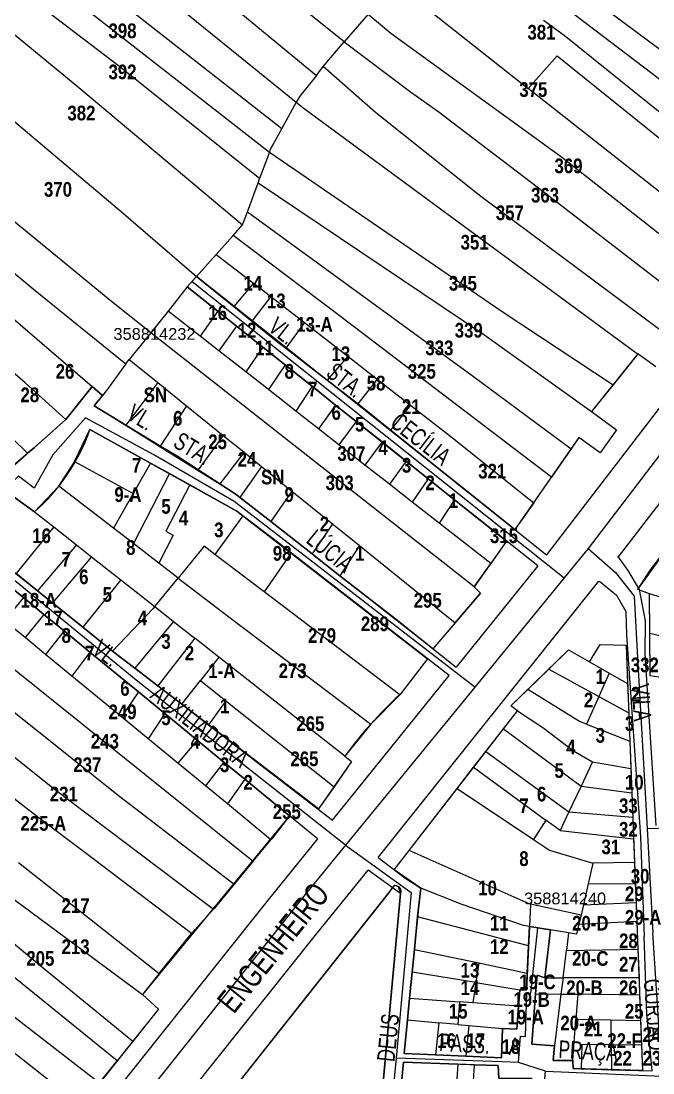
# Model space of a CAD drawing. Extents: x 199665 to 201826, y 4836581 to 4838476.
# Drawn here: x 200786.5 to 200894.2, y 4837026.7 to 4837205.9 of the extents above; entities that cross this region are included whole.
import ezdxf
from ezdxf.enums import TextEntityAlignment as Align

# ---------------------------------------------------------------- set-up
doc = ezdxf.new("R2010")
doc.units = 0
doc.header["$LTSCALE"] = 1.5
doc.header["$MEASUREMENT"] = 0
for name, color, linetype in [('CD-MALHA-LOTES', 40, 'CONTINUOUS'), ('CD_TXT_QUADRA', 7, 'CONTINUOUS'), ('RU-QUADRAS', 6, 'CONTINUOUS'), ('SV-EIXO-RUA-N-PAV', 6, 'CONTINUOUS'), ('SV-EIXO-RUA-PAV', 20, 'CONTINUOUS'), ('SV-RUA-NAO-PAV-S-GUIA-C-GUIA', 7, 'CONTINUOUS'), ('SV-RUA-PAVIM-S-GUIA-C-GUIA', 7, 'CONTINUOUS'), ('SV-TXT-RUA-N-PAV-S-GUIA-C-GUIA', 7, 'CONTINUOUS'), ('SV-TXT-RUA-PAV-S-GUIA-C-GUIA', 7, 'CONTINUOUS'), ('Th_NmrPort', 1, 'CONTINUOUS')]:
    doc.layers.add(name, color=color, linetype=linetype)
doc.styles.add('3588-14-2D_TXT$0$ARIAL', font='ARIAL.TTF')
doc.styles.add('ARIAL', font='ARIAL.TTF')
doc.styles.add('MONOTXT', font='ARIAL.TTF', dxfattribs={"height": 0.2})
doc.styles.get("Standard").update_dxf_attribs({"font": 'swisscbo.ttf'})

msp = doc.modelspace()

# ---------------------------------------------------------------- linework, layer by layer
at = {"layer": 'CD-MALHA-LOTES', "linetype": 'Continuous'}
for p, q in [((200841.56, 4837202.35), (200791.68, 4837242.31)), ((200783.6, 4837240.53), (200836.86, 4837196.61)), ((200770.88, 4837228.75), (200828.83, 4837183.54)), ((200803.1, 4837198.26), (200769.57, 4837223.82)), ((200766.04, 4837219.44), (200796.36, 4837194.53)), ((200798.36, 4837213.13), (200830.96, 4837187.56)), ((200810.05, 4837210.99), (200833.42, 4837192.03)), ((200878.4, 4837208.86), (200900.41, 4837192.11)), ((200845.65, 4837207.04), (200841.56, 4837202.35)), ((200845.65, 4837207.04), (200849.54, 4837203.78)), ((200856.66, 4837207.19), (200872.95, 4837194.39)), ((200886.38, 4837207.72), (200898.61, 4837198.66)), ((200879.06, 4837203.39), (200875.54, 4837205.94)), ((200849.54, 4837203.78), (200878.61, 4837182.73)), ((200914.53, 4837174.81), (200879.06, 4837203.39)), ((200837.98, 4837198.11), (200841.56, 4837202.35)), ((200841.56, 4837202.35), (200852.89, 4837193.83)), ((200872.95, 4837194.39), (200877.89, 4837199.92)), ((200877.89, 4837199.92), (200912.43, 4837172.15)), ((200827.18, 4837179.05), (200803.1, 4837198.26)), ((200836.86, 4837196.61), (200837.98, 4837198.11)), ((200846.91, 4837190.31), (200837.98, 4837198.11)), ((200836.86, 4837196.61), (200834.01, 4837193.1)), ((200796.36, 4837194.53), (200824.28, 4837171.14)), ((200905.81, 4837168.48), (200872.95, 4837194.39)), ((200834.01, 4837193.1), (200833.42, 4837192.03)), ((200852.89, 4837193.83), (200857.52, 4837190.5)), ((200781.55, 4837191.96), (200803.95, 4837173.11)), ((200833.42, 4837192.03), (200830.96, 4837187.56)), ((200833.42, 4837192.03), (200834.76, 4837190.95)), ((200834.76, 4837190.95), (200891.1, 4837149.52)), ((200864.87, 4837175.99), (200846.91, 4837190.31)), ((200857.52, 4837190.5), (200874.67, 4837177.48)), ((200830.96, 4837187.56), (200828.99, 4837183.98)), ((200828.99, 4837183.98), (200828.83, 4837183.54)), ((200828.83, 4837183.54), (200827.18, 4837179.05)), ((200828.83, 4837183.54), (200868.51, 4837156.37)), ((200878.61, 4837182.73), (200902.39, 4837164.05)), ((200801.64, 4837158.33), (200773.45, 4837181.48)), ((200825.1, 4837173.39), (200826.92, 4837178.33)), ((200826.92, 4837178.33), (200827.18, 4837179.05)), ((200826.92, 4837178.33), (200865.57, 4837152.37)), ((200874.67, 4837177.48), (200901.91, 4837156.45)), ((200897.82, 4837151.47), (200864.87, 4837175.99)), ((200771.82, 4837174.09), (200788.93, 4837159.97)), ((200803.95, 4837173.11), (200816.43, 4837162.34)), ((200824.28, 4837171.14), (200825.1, 4837173.39)), ((200825.1, 4837173.39), (200863.4, 4837145.47)), ((200822.65, 4837169.32), (200824.28, 4837171.14)), ((200819.76, 4837166.08), (200822.65, 4837169.32)), ((200840.7, 4837155.73), (200822.65, 4837169.32)), ((200816.43, 4837162.34), (200819.76, 4837166.08)), ((200819.76, 4837166.08), (200826.15, 4837161.22)), ((200816.43, 4837162.34), (200814.85, 4837160.57)), ((200822.77, 4837157.24), (200816.43, 4837162.34)), ((200814.85, 4837160.57), (200811.58, 4837156.46)), ((200814.85, 4837160.57), (200820.03, 4837156.46)), ((200826.15, 4837161.22), (200822.77, 4837157.24)), ((200826.15, 4837161.22), (200827.47, 4837160.22)), ((200788.93, 4837159.97), (200804.36, 4837147.47)), ((200829.1, 4837158.95), (200825.86, 4837154.75)), ((200827.47, 4837160.22), (200829.1, 4837158.95)), ((200829.1, 4837158.95), (200834.81, 4837154.51)), ((200808.62, 4837152.77), (200801.64, 4837158.33)), ((200825.86, 4837154.75), (200822.77, 4837157.24)), ((200784.37, 4837155.88), (200798.63, 4837143.62)), ((200811.58, 4837156.46), (200808.62, 4837152.77)), ((200817.02, 4837152.2), (200811.58, 4837156.46)), ((200820.03, 4837156.46), (200817.02, 4837152.2)), ((200820.03, 4837156.46), (200823.24, 4837153.91)), ((200876.91, 4837128.18), (200840.7, 4837155.73)), ((200868.51, 4837156.37), (200887.41, 4837143.91)), ((200823.24, 4837153.91), (200820.24, 4837149.68)), ((200823.24, 4837153.91), (200827.74, 4837150.32)), ((200830.3, 4837151.18), (200825.86, 4837154.75)), ((200834.81, 4837154.51), (200831.64, 4837150.14)), ((200834.81, 4837154.51), (200842.21, 4837148.76)), ((200808.62, 4837152.77), (200804.97, 4837148.23)), ((200863.72, 4837109.47), (200808.62, 4837152.77)), ((200820.24, 4837149.68), (200817.02, 4837152.2)), ((200865.57, 4837152.37), (200883.74, 4837139.34)), ((200787.2, 4837144.27), (200779.89, 4837150.56)), ((200824.8, 4837146.11), (200820.24, 4837149.68)), ((200827.74, 4837150.32), (200824.8, 4837146.11)), ((200827.74, 4837150.32), (200831.54, 4837147.29)), ((200831.64, 4837150.14), (200830.3, 4837151.18)), ((200838.7, 4837144.67), (200831.64, 4837150.14)), ((200804.36, 4837147.47), (200804.97, 4837148.23)), ((200804.97, 4837148.23), (200809.82, 4837144.31)), ((200842.21, 4837148.76), (200838.7, 4837144.67)), ((200842.21, 4837148.76), (200847.21, 4837144.86)), ((200890.81, 4837148.14), (200887.41, 4837143.91)), ((200891.6, 4837149.16), (200890.81, 4837148.14)), ((200891.1, 4837149.52), (200891.6, 4837149.16)), ((200894.68, 4837146.96), (200891.6, 4837149.16)), ((200804.36, 4837147.47), (200801.24, 4837143.15)), ((200828.67, 4837143.09), (200824.8, 4837146.11)), ((200831.54, 4837147.29), (200828.67, 4837143.09)), ((200831.54, 4837147.29), (200836.12, 4837143.65)), ((200787.61, 4837132.24), (200775.1, 4837144.52)), ((200794.14, 4837137.98), (200787.2, 4837144.27)), ((200809.82, 4837144.31), (200804.35, 4837137.04)), ((200809.82, 4837144.31), (200814.71, 4837140.35)), ((200843.89, 4837140.65), (200838.7, 4837144.67)), ((200847.21, 4837144.86), (200843.89, 4837140.65)), ((200847.21, 4837144.86), (200852.9, 4837140.44)), ((200863.4, 4837145.47), (200880.25, 4837133.03)), ((200798.63, 4837143.62), (200794.14, 4837137.98)), ((200800.39, 4837142.07), (200798.63, 4837143.62)), ((200801.24, 4837143.15), (200800.39, 4837142.07)), ((200833.36, 4837139.42), (200828.67, 4837143.09)), ((200836.12, 4837143.65), (200833.36, 4837139.42)), ((200836.12, 4837143.65), (200840.13, 4837140.46)), ((200887.41, 4837143.91), (200883.74, 4837139.34)), ((200798.99, 4837140.3), (200800.39, 4837142.07)), ((200844.99, 4837139.8), (200843.89, 4837140.65)), ((200804.35, 4837137.04), (200798.99, 4837140.3)), ((200814.71, 4837140.35), (200810.25, 4837133.44)), ((200814.71, 4837140.35), (200820.98, 4837135.28)), ((200837.23, 4837136.39), (200833.36, 4837139.42)), ((200840.13, 4837140.46), (200837.23, 4837136.39)), ((200840.13, 4837140.46), (200843.62, 4837137.68)), ((200849.49, 4837136.2), (200844.99, 4837139.8)), ((200852.9, 4837140.44), (200849.49, 4837136.2)), ((200852.9, 4837140.44), (200860.06, 4837134.87)), ((200883.74, 4837139.34), (200887.98, 4837136.23)), ((200794.14, 4837137.98), (200788.79, 4837133.24)), ((200843.62, 4837137.68), (200840.66, 4837133.7)), ((200843.62, 4837137.68), (200848.03, 4837134.18)), ((200795.63, 4837130.86), (200798.25, 4837136.27)), ((200798.25, 4837136.27), (200808.6, 4837130.56)), ((200809.76, 4837133.74), (200804.35, 4837137.04)), ((200820.98, 4837135.28), (200816.72, 4837129.41)), ((200820.98, 4837135.28), (200824.53, 4837132.41)), ((200840.66, 4837133.7), (200837.23, 4837136.39)), ((200870.67, 4837119.26), (200849.49, 4837136.2)), ((200887.98, 4837136.23), (200885.19, 4837132.3)), ((200810.25, 4837133.44), (200809.76, 4837133.74)), ((200845.1, 4837130.23), (200840.66, 4837133.7)), ((200848.03, 4837134.18), (200845.1, 4837130.23)), ((200848.03, 4837134.18), (200852.14, 4837130.9)), ((200860.06, 4837134.87), (200873.89, 4837123.81)), ((200881.56, 4837134.93), (200880.25, 4837133.03)), ((200885.19, 4837132.3), (200881.56, 4837134.93)), ((200785.29, 4837130.26), (200787.61, 4837132.24)), ((200788.79, 4837133.24), (200787.61, 4837132.24)), ((200813.21, 4837131.68), (200810.25, 4837133.44)), ((200816.72, 4837129.41), (200813.21, 4837131.68)), ((200824.53, 4837132.41), (200820.42, 4837127.03)), ((200824.53, 4837132.41), (200827.5, 4837130.01)), ((200880.25, 4837133.03), (200876.91, 4837128.18)), ((200792.96, 4837126.64), (200795.55, 4837130.69)), ((200795.55, 4837130.69), (200795.63, 4837130.86)), ((200795.63, 4837130.86), (200805.65, 4837125.4)), ((200808.6, 4837130.56), (200805.65, 4837125.4)), ((200808.6, 4837130.56), (200811.83, 4837128.78)), ((200827.5, 4837130.01), (200823.82, 4837124.74)), ((200827.5, 4837130.01), (200832.69, 4837125.81)), ((200849.28, 4837126.96), (200845.1, 4837130.23)), ((200852.14, 4837130.9), (200849.28, 4837126.96)), ((200852.14, 4837130.9), (200855.92, 4837127.89)), ((200811.83, 4837128.78), (200805.68, 4837116.85)), ((200811.83, 4837128.78), (200815.28, 4837126.87)), ((200820.42, 4837127.03), (200816.72, 4837129.41)), ((200874.15, 4837124.17), (200876.91, 4837128.18)), ((200792.96, 4837126.64), (200788.84, 4837122.27)), ((200802.26, 4837119.49), (200792.96, 4837126.64)), ((200815.28, 4837126.87), (200811.17, 4837119)), ((200815.28, 4837126.87), (200820.07, 4837124.23)), ((200823.18, 4837125.24), (200820.42, 4837127.03)), ((200853.16, 4837123.92), (200849.28, 4837126.96)), ((200855.92, 4837127.89), (200853.16, 4837123.92)), ((200855.92, 4837127.89), (200860.38, 4837124.34)), ((200785.32, 4837124.78), (200788.84, 4837122.27)), ((200805.65, 4837125.4), (200802.26, 4837119.49)), ((200823.82, 4837124.74), (200823.18, 4837125.24)), ((200825.24, 4837123.64), (200823.82, 4837124.74)), ((200832.69, 4837125.81), (200829.09, 4837120.61)), ((200832.69, 4837125.81), (200839.59, 4837120.23)), ((200820.07, 4837124.23), (200823.28, 4837122.39)), ((200829.09, 4837120.61), (200825.24, 4837123.64)), ((200857.74, 4837120.34), (200853.16, 4837123.92)), ((200860.38, 4837124.34), (200857.74, 4837120.34)), ((200860.38, 4837124.34), (200869.26, 4837117.28)), ((200873.89, 4837123.81), (200870.67, 4837119.26)), ((200873.89, 4837123.81), (200874.15, 4837124.17)), ((200788.84, 4837122.27), (200792.08, 4837119.72)), ((200824.32, 4837121.58), (200819.55, 4837115.03)), ((200823.28, 4837122.39), (200824.32, 4837121.58)), ((200824.32, 4837121.58), (200830.45, 4837116.91)), ((200792.08, 4837119.72), (200785.7, 4837111.74)), ((200792.08, 4837119.72), (200795.97, 4837116.65)), ((200805.68, 4837116.85), (200802.26, 4837119.49)), ((200836.12, 4837115.09), (200829.09, 4837120.61)), ((200839.59, 4837120.23), (200836.12, 4837115.09)), ((200839.59, 4837120.23), (200844.18, 4837116.52)), ((200866.55, 4837113.45), (200857.74, 4837120.34)), ((200812.43, 4837118.27), (200810.02, 4837113.5)), ((200811.17, 4837119), (200812.43, 4837118.27)), ((200795.97, 4837116.65), (200789.35, 4837108.81)), ((200795.97, 4837116.65), (200798.54, 4837114.62)), ((200809.03, 4837114.26), (200805.68, 4837116.85)), ((200817.73, 4837116.42), (200813.3, 4837111)), ((200819.55, 4837115.03), (200817.73, 4837116.42)), ((200830.45, 4837116.91), (200832.53, 4837115.3)), ((200844.18, 4837116.52), (200840.85, 4837111.39)), ((200844.18, 4837116.52), (200860.47, 4837103.34)), ((200869.26, 4837117.28), (200866.55, 4837113.45)), ((200893.8, 4837112.37), (200897.27, 4837116.87)), ((200798.54, 4837114.62), (200791.87, 4837106.79)), ((200798.54, 4837114.62), (200803.52, 4837110.7)), ((200810.02, 4837113.5), (200809.03, 4837114.26)), ((200827.94, 4837108.66), (200819.55, 4837115.03)), ((200832.53, 4837115.3), (200827.94, 4837108.66)), ((200832.53, 4837115.3), (200855.79, 4837097.24)), ((200837.01, 4837114.39), (200836.12, 4837115.09)), ((200840.85, 4837111.39), (200837.01, 4837114.39)), ((200813.3, 4837111), (200810.02, 4837113.5)), ((200863.72, 4837109.47), (200866.55, 4837113.45)), ((200891.63, 4837109.07), (200893.8, 4837112.37)), ((200783.65, 4837110.37), (200786.91, 4837107.69)), ((200789.35, 4837108.81), (200785.7, 4837111.74)), ((200803.52, 4837110.7), (200797.03, 4837102.64)), ((200803.52, 4837110.7), (200809.32, 4837106.13)), ((200809.32, 4837106.13), (200813.3, 4837111)), ((200813.3, 4837111), (200822.15, 4837104.22)), ((200850.64, 4837103.76), (200840.85, 4837111.39)), ((200791.87, 4837106.79), (200789.35, 4837108.81)), ((200851.05, 4837091.11), (200827.94, 4837108.66)), ((200860.47, 4837103.34), (200864.8, 4837108.41)), ((200864.8, 4837108.41), (200863.72, 4837109.47)), ((200893.6, 4837108.28), (200891.63, 4837109.07)), ((200769.34, 4837108.3), (200826.09, 4837062.77)), ((200786.91, 4837107.69), (200783.72, 4837103.69)), ((200786.91, 4837107.69), (200790.43, 4837104.81)), ((200797.03, 4837102.64), (200791.87, 4837106.79)), ((200921.74, 4837099.79), (200893.6, 4837108.28)), ((200893.67, 4837101.6), (200893.6, 4837108.28)), ((200790.43, 4837104.81), (200787.2, 4837100.84)), ((200790.43, 4837104.81), (200793.85, 4837102)), ((200808.99, 4837105.73), (200802.12, 4837098.55)), ((200809.32, 4837106.13), (200808.99, 4837105.73)), ((200809.32, 4837106.13), (200812.5, 4837103.62)), ((200765.97, 4837103.62), (200803.37, 4837073.77)), ((200787.2, 4837100.84), (200783.72, 4837103.69)), ((200812.5, 4837103.62), (200805.92, 4837095.63)), ((200812.5, 4837103.62), (200816.14, 4837100.76)), ((200822.15, 4837104.22), (200846.13, 4837086.13)), ((200856.71, 4837098.95), (200850.64, 4837103.76)), ((200860.47, 4837103.34), (200856.71, 4837098.95)), ((200793.85, 4837102), (200790.66, 4837097.99)), ((200793.85, 4837102), (200798.25, 4837098.39)), ((200802.12, 4837098.55), (200797.03, 4837102.64)), ((200893.67, 4837101.6), (200917, 4837096.11)), ((200893.75, 4837094.33), (200893.67, 4837101.6)), ((200790.66, 4837097.99), (200787.2, 4837100.84)), ((200816.14, 4837100.76), (200809.8, 4837092.66)), ((200820.23, 4837097.53), (200816.14, 4837100.76)), ((200883.39, 4837096.72), (200885.2, 4837099.67)), ((200885.2, 4837099.67), (200889.61, 4837099.57)), ((200889.61, 4837099.57), (200889.87, 4837093.02)), ((200795.17, 4837094.29), (200790.66, 4837097.99)), ((200798.25, 4837098.39), (200795.17, 4837094.29)), ((200798.25, 4837098.39), (200806.54, 4837091.59)), ((200805.92, 4837095.63), (200802.12, 4837098.55)), ((200876.45, 4837095.49), (200879.82, 4837098.76)), ((200879.82, 4837098.76), (200883.39, 4837096.72)), ((200820.23, 4837097.53), (200817.07, 4837093.52)), ((200841.68, 4837080.63), (200820.23, 4837097.53)), ((200855.79, 4837097.24), (200851.05, 4837091.11)), ((200883.39, 4837096.72), (200886.75, 4837094.8)), ((200803.65, 4837087.33), (200795.17, 4837094.29)), ((200809.8, 4837092.66), (200805.92, 4837095.63)), ((200872.87, 4837092.02), (200876.45, 4837095.49)), ((200876.45, 4837095.49), (200884.97, 4837090.8)), ((200886.75, 4837094.8), (200884.97, 4837090.8)), ((200886.75, 4837094.8), (200889.87, 4837093.02)), ((200895.92, 4837093.97), (200893.75, 4837094.33)), ((200813.9, 4837089.51), (200809.8, 4837092.66)), ((200813.9, 4837089.51), (200817.07, 4837093.52)), ((200817.07, 4837093.52), (200821.42, 4837090.07)), ((200889.87, 4837093.02), (200890.06, 4837088.01)), ((200770.89, 4837092.03), (200792.23, 4837075.04)), ((200806.54, 4837091.59), (200803.65, 4837087.33)), ((200806.54, 4837091.59), (200811.04, 4837087.9)), ((200846.13, 4837086.13), (200851.05, 4837091.11)), ((200869.97, 4837089.21), (200872.87, 4837092.02)), ((200881.69, 4837086.54), (200872.87, 4837092.02)), ((200884.97, 4837090.8), (200882.87, 4837086.08)), ((200884.97, 4837090.8), (200890.06, 4837088.01)), ((200818.45, 4837086.02), (200813.9, 4837089.51)), ((200821.42, 4837090.07), (200818.45, 4837086.02)), ((200821.42, 4837090.07), (200839.85, 4837075.45)), ((200871.1, 4837088.4), (200869.97, 4837089.21)), ((200789.62, 4837070.1), (200767.14, 4837087.42)), ((200808.17, 4837083.62), (200803.65, 4837087.33)), ((200811.04, 4837087.9), (200808.17, 4837083.62)), ((200811.04, 4837087.9), (200816.53, 4837083.4)), ((200868.72, 4837085.33), (200871.1, 4837088.4)), ((200871.1, 4837088.4), (200875.42, 4837085.56)), ((200890.06, 4837088.01), (200890.25, 4837083.2)), ((200835.33, 4837073.06), (200818.45, 4837086.02)), ((200846.13, 4837086.13), (200841.68, 4837080.63)), ((200865.72, 4837081.46), (200868.72, 4837085.33)), ((200868.72, 4837085.33), (200881.96, 4837075.55)), ((200875.42, 4837085.56), (200880.65, 4837081.59)), ((200882.87, 4837086.08), (200881.69, 4837086.54)), ((200882.87, 4837086.08), (200890.25, 4837083.2)), ((200813.23, 4837079.47), (200808.17, 4837083.62)), ((200816.53, 4837083.4), (200813.23, 4837079.47)), ((200816.53, 4837083.4), (200821.1, 4837079.65)), ((200880.65, 4837081.59), (200883.92, 4837079.69)), ((200890.25, 4837083.2), (200890.43, 4837078.53)), ((200842.84, 4837079.72), (200839.85, 4837075.45)), ((200841.68, 4837080.63), (200842.84, 4837079.72)), ((200863.64, 4837078.77), (200865.72, 4837081.46)), ((200865.72, 4837081.46), (200879.89, 4837071.16)), ((200817.96, 4837075.58), (200813.23, 4837079.47)), ((200821.1, 4837079.65), (200817.96, 4837075.58)), ((200821.1, 4837079.65), (200824.65, 4837076.74)), ((200860.83, 4837075.15), (200863.64, 4837078.77)), ((200863.64, 4837078.77), (200875.92, 4837069.77)), ((200883.92, 4837079.69), (200881.96, 4837075.55)), ((200883.92, 4837079.69), (200890.43, 4837078.53)), ((200890.43, 4837078.53), (200890.59, 4837074.4)), ((200824.65, 4837076.74), (200821.7, 4837072.51)), ((200824.65, 4837076.74), (200832.25, 4837070.5)), ((200792.23, 4837075.04), (200819.29, 4837054.57)), ((200821.7, 4837072.51), (200817.96, 4837075.58)), ((200839.85, 4837075.45), (200837.22, 4837071.69)), ((200852.66, 4837064.6), (200860.83, 4837075.15)), ((200860.83, 4837075.15), (200873.85, 4837066.46)), ((200881.96, 4837075.55), (200879.89, 4837071.16)), ((200881.96, 4837075.55), (200890.59, 4837074.4)), ((200890.59, 4837074.4), (200890.75, 4837070.28)), ((200803.37, 4837073.77), (200822.84, 4837058.85)), ((200837.22, 4837071.69), (200835.33, 4837073.06)), ((200829.11, 4837066.43), (200821.7, 4837072.51)), ((200879.89, 4837071.16), (200878.38, 4837067.97)), ((200879.89, 4837071.16), (200890.75, 4837070.28)), ((200797.38, 4837064.26), (200789.62, 4837070.1)), ((200832.25, 4837070.5), (200829.23, 4837066.57)), ((200875.92, 4837069.77), (200873.85, 4837066.46)), ((200878.38, 4837067.97), (200875.92, 4837069.77)), ((200890.75, 4837070.28), (200890.9, 4837066.6)), ((200878.38, 4837067.97), (200890.9, 4837066.6)), ((200771.91, 4837066.17), (200807.22, 4837040.07)), ((200826.09, 4837062.77), (200829.11, 4837066.43)), ((200829.23, 4837066.57), (200829.11, 4837066.43)), ((200873.85, 4837066.46), (200876.59, 4837064.63)), ((200890.9, 4837066.6), (200891.05, 4837062.57)), ((200815.55, 4837050.47), (200797.38, 4837064.26)), ((200850.09, 4837061.28), (200852.66, 4837064.6)), ((200873.13, 4837055.48), (200852.66, 4837064.6)), ((200876.59, 4837064.63), (200883.94, 4837062.44)), ((200769.07, 4837062.32), (200789.65, 4837045.1)), ((200786.06, 4837062.54), (200810.08, 4837043.64)), ((200826.09, 4837062.77), (200822.84, 4837058.85)), ((200883.94, 4837062.44), (200883.15, 4837058.89)), ((200891.05, 4837062.57), (200883.94, 4837062.44)), ((200891.05, 4837062.57), (200891.19, 4837058.98)), ((200802.9, 4837028.76), (200763.83, 4837060.32)), ((200851.92, 4837059.94), (200850.09, 4837061.28)), ((200822.84, 4837058.85), (200819.4, 4837054.69)), ((200849.18, 4837057.32), (200849.88, 4837058.32)), ((200849.88, 4837058.32), (200850.23, 4837058.67)), ((200850.23, 4837058.67), (200850.78, 4837058.47)), ((200850.78, 4837058.47), (200851.19, 4837057.27)), ((200854.66, 4837058.18), (200851.92, 4837059.94)), ((200883.15, 4837058.89), (200882.36, 4837055.35)), ((200883.15, 4837058.89), (200891.19, 4837058.98)), ((200891.19, 4837058.98), (200891.32, 4837055.73)), ((200747.96, 4836929.61), (200849.18, 4837057.32)), ((200851.19, 4837057.27), (200843.47, 4836973.31)), ((200854.14, 4837053.81), (200854.66, 4837058.18)), ((200861.53, 4837055.42), (200854.66, 4837058.18)), ((200819.4, 4837054.69), (200819.29, 4837054.57)), ((200872.11, 4837051.83), (200861.53, 4837055.42)), ((200873.35, 4837055.44), (200873.13, 4837055.48)), ((200873.35, 4837055.44), (200873.16, 4837051.66)), ((200881.96, 4837053.55), (200873.35, 4837055.44)), ((200882.36, 4837055.35), (200881.96, 4837053.55)), ((200882.36, 4837055.35), (200891.32, 4837055.73)), ((200891.32, 4837055.73), (200891.44, 4837052.57)), ((200819.29, 4837054.57), (200815.55, 4837050.47)), ((200853.54, 4837047.73), (200854.09, 4837053.28)), ((200854.09, 4837053.28), (200854.14, 4837053.81)), ((200873, 4837048.36), (200854.09, 4837053.28)), ((200881.96, 4837053.55), (200881.59, 4837052.05)), ((200873.16, 4837051.66), (200872.11, 4837051.83)), ((200873.16, 4837051.66), (200873, 4837048.36)), ((200876.74, 4837051.06), (200873.16, 4837051.66)), ((200875.8, 4837042.88), (200876.74, 4837051.06)), ((200879.82, 4837050.54), (200876.74, 4837051.06)), ((200881.59, 4837052.05), (200881.17, 4837050.32)), ((200881.59, 4837052.05), (200891.44, 4837052.57)), ((200891.44, 4837052.57), (200891.63, 4837047.8)), ((200810.08, 4837043.64), (200815.55, 4837050.47)), ((200879.82, 4837050.54), (200879.45, 4837047.53)), ((200881.17, 4837050.32), (200879.82, 4837050.54)), ((200853.16, 4837043.89), (200853.54, 4837047.73)), ((200853.54, 4837047.73), (200864.52, 4837045.43)), ((200873, 4837048.36), (200872.78, 4837043.71)), ((200878.87, 4837042.88), (200879.45, 4837047.53)), ((200879.45, 4837047.53), (200891.63, 4837047.8)), ((200891.63, 4837047.8), (200891.82, 4837042.88)), ((200775.01, 4837044.26), (200799.89, 4837025)), ((200789.65, 4837045.1), (200805.55, 4837032.09)), ((200852.72, 4837039.42), (200853.16, 4837043.89)), ((200864.02, 4837042.11), (200853.16, 4837043.89)), ((200864.52, 4837045.43), (200864.02, 4837042.11)), ((200864.52, 4837045.43), (200872.78, 4837043.71)), ((200768.57, 4837043.29), (200796.82, 4837021.15)), ((200810.08, 4837043.64), (200807.22, 4837040.07)), ((200864.02, 4837042.11), (200863.49, 4837038.63)), ((200864.02, 4837042.11), (200871.54, 4837040.87)), ((200872.78, 4837043.71), (200872.64, 4837040.87)), ((200874.2, 4837040.17), (200874.45, 4837043.33)), ((200874.45, 4837043.33), (200875.8, 4837042.88)), ((200875.8, 4837042.88), (200878.87, 4837042.88)), ((200878.87, 4837042.88), (200878.52, 4837040.12)), ((200891.82, 4837042.88), (200878.87, 4837042.88)), ((200891.82, 4837042.88), (200891.93, 4837039.97)), ((200871.54, 4837040.87), (200871.3, 4837038.05)), ((200872.64, 4837040.87), (200871.54, 4837040.87)), ((200807.22, 4837040.07), (200809.93, 4837037.57)), ((200852.36, 4837035.74), (200852.72, 4837039.42)), ((200852.72, 4837039.42), (200861.26, 4837038.79)), ((200861.26, 4837038.79), (200860.96, 4837034.97)), ((200863.49, 4837038.63), (200861.26, 4837038.79)), ((200871.3, 4837038.05), (200863.49, 4837038.63)), ((200873.55, 4837031.6), (200874.2, 4837040.17)), ((200874.2, 4837040.17), (200878.52, 4837040.12)), ((200878.52, 4837040.12), (200877.42, 4837031.3)), ((200878.52, 4837040.12), (200881.41, 4837040.09)), ((200881.41, 4837040.09), (200881.08, 4837035.86)), ((200891.93, 4837039.97), (200881.41, 4837040.09)), ((200891.93, 4837039.97), (200892.1, 4837035.61)), ((200809.93, 4837037.57), (200805.55, 4837032.09)), ((200870.99, 4837034.14), (200871.3, 4837038.05)), ((200851.8, 4837030.03), (200852.36, 4837035.74)), ((200852.36, 4837035.74), (200857.72, 4837035.26)), ((200857.72, 4837035.26), (200857.12, 4837029.8)), ((200860.96, 4837034.97), (200857.72, 4837035.26)), ((200860.96, 4837034.97), (200862.81, 4837034.8)), ((200880.53, 4837028.79), (200881.08, 4837035.86)), ((200881.08, 4837035.86), (200887.02, 4837035.73)), ((200887.02, 4837035.73), (200892.1, 4837035.61)), ((200887.02, 4837035.73), (200887.06, 4837031.5)), ((200892.1, 4837035.61), (200892.26, 4837031.45)), ((200862.81, 4837034.8), (200862.32, 4837029.57)), ((200862.81, 4837034.8), (200868.56, 4837034.29)), ((200868.56, 4837034.29), (200868.38, 4837029.3)), ((200868.56, 4837034.29), (200870.99, 4837034.14)), ((200805.55, 4837032.09), (200802.9, 4837028.76)), ((200877.42, 4837031.3), (200873.55, 4837031.6)), ((200882.09, 4837031.55), (200881.94, 4837027.4)), ((200887.06, 4837031.5), (200882.09, 4837031.55)), ((200892.26, 4837031.45), (200887.06, 4837031.5)), ((200887.06, 4837031.5), (200887.11, 4837027.25)), ((200892.26, 4837031.45), (200892.43, 4837027.09)), ((200857.12, 4837029.8), (200851.8, 4837030.03)), ((200862.32, 4837029.57), (200857.12, 4837029.8)), ((200868.38, 4837029.3), (200862.32, 4837029.57)), ((200877.22, 4837028.84), (200877.42, 4837031.3)), ((200799.89, 4837025), (200802.9, 4837028.76)), ((200851.25, 4837023.82), (200851.67, 4837028.55)), ((200851.67, 4837028.55), (200860.97, 4837028.2)), ((200860.97, 4837028.2), (200860.6, 4837023.19)), ((200863.8, 4837028.09), (200860.97, 4837028.2)), ((200863.32, 4837020.48), (200863.8, 4837028.09)), ((200863.8, 4837028.09), (200867.83, 4837027.94)), ((200867.83, 4837027.94), (200867.93, 4837025.79)), ((200880.53, 4837028.79), (200877.22, 4837028.84)), ((200880.58, 4837027.44), (200880.53, 4837028.79)), ((200881.94, 4837027.4), (200880.58, 4837027.44)), ((200887.11, 4837027.25), (200881.94, 4837027.4)), ((200892.43, 4837027.09), (200887.11, 4837027.25))]:
    msp.add_line(p, q, dxfattribs=at)
at = {"layer": 'RU-QUADRAS', "color": 6, "linetype": 'Continuous'}
for points in [[(200894.68, 4837146.96), (200891.6, 4837149.16), (200883.74, 4837139.34), (200887.98, 4837136.23), (200885.19, 4837132.3), (200881.56, 4837134.93), (200870.67, 4837119.26), (200816.43, 4837162.34), (200814.85, 4837160.57), (200869.26, 4837117.28), (200863.72, 4837109.47), (200864.8, 4837108.41), (200856.71, 4837098.95), (200823.18, 4837125.24), (200798.99, 4837140.3), (200800.39, 4837142.07), (200798.63, 4837143.62), (200794.14, 4837137.98), (200777.62, 4837123.37)], [(200895.92, 4837093.97), (200893.75, 4837094.33), (200893.6, 4837108.28), (200891.63, 4837109.07), (200897.27, 4837116.87)], [(200780.13, 4837113.25), (200832.25, 4837070.5), (200807.22, 4837040.07), (200809.93, 4837037.57), (200789.87, 4837012.45), (200788.83, 4837013.43), (200778.03, 4837000.27)]]:
    msp.add_lwpolyline(points, dxfattribs=at)
for points in [[(200785.32, 4837124.78), (200788.84, 4837122.27, 0.127502), (200798.25, 4837136.27), (200823.28, 4837122.39), (200855.79, 4837097.24), (200851.05, 4837091.11, 0.04958), (200841.68, 4837080.63), (200842.84, 4837079.72), (200837.22, 4837071.69), (200802.12, 4837098.55), (200781.55, 4837114.95)], [(200747.96, 4836929.61), (200850.23, 4837058.67, -0.478619), (200851.19, 4837057.27), (200843.47, 4836973.31)]]:
    msp.add_lwpolyline(points, format="xyb", dxfattribs=at)
for points in [[(200850.09, 4837061.28), (200871.1, 4837088.4), (200869.97, 4837089.21), (200879.82, 4837098.76), (200883.39, 4837096.72), (200885.2, 4837099.67), (200889.61, 4837099.57), (200892.43, 4837027.09), (200880.58, 4837027.44), (200880.53, 4837028.79), (200877.22, 4837028.84), (200877.42, 4837031.3), (200873.55, 4837031.6), (200874.45, 4837043.33), (200875.8, 4837042.88), (200876.74, 4837051.06), (200873.16, 4837051.66), (200872.64, 4837040.87), (200871.54, 4837040.87), (200870.99, 4837034.14), (200868.56, 4837034.29), (200868.38, 4837029.3), (200851.8, 4837030.03), (200854.66, 4837058.18)], [(200846.58, 4836975.76), (200851.67, 4837028.55), (200867.83, 4837027.94), (200867.93, 4837025.79), (200873.51, 4837025.79), (200873.31, 4837020.37), (200871.4, 4837020.39), (200870.6, 4837011.4), (200868.3, 4837011.3), (200868.25, 4837008.29), (200865.99, 4837008.29), (200864.69, 4836993.21), (200862.33, 4836993.21), (200861.9, 4836971.5), (200848.29, 4836970.9), (200848.44, 4836975.85)]]:
    msp.add_lwpolyline(points, close=True, dxfattribs=at)
at = {"layer": 'SV-EIXO-RUA-N-PAV'}
for points in [[(200815.67, 4837161.49), (200879.04, 4837111.01)], [(200863.82, 4837092.41), (200822.85, 4837124.03), (200809.14, 4837131.97), (200797.48, 4837138.28), (200791.91, 4837131.98), (200788.77, 4837126.29), (200786.1, 4837128.35), (200778.84, 4837121.57), (200771.7, 4837127.75), (200767.45, 4837131.74)], [(200841.79, 4837065.48), (200806.14, 4837093.61), (200780.93, 4837114.21)], [(200893.2, 4837068.31), (200906.37, 4837068.76), (200923.58, 4837070.11), (200924.06, 4837073.66), (200939.63, 4837071.74), (200950.33, 4837070.96), (200946.59, 4837053.94)], [(200841.79, 4837065.48), (200852.97, 4837057.46), (200850.42, 4837029.24), (200846.05, 4836984.75), (200844.41, 4836970.25), (200850.88, 4836970.34), (200863.28, 4836970.86), (200872.29, 4836971.03), (200883.77, 4836971.72), (200883.42, 4836976.73), (200879.12, 4836976.89), (200879.04, 4836981.66), (200878.8, 4836986.45), (200878.68, 4836989.93), (200877.09, 4836995), (200877.09, 4837002.37), (200876.25, 4837007.23), (200873.57, 4837011.34), (200874.02, 4837019.03), (200875.19, 4837019.14), (200875.87, 4837026.99), (200871.31, 4837028.47), (200868.53, 4837028.57), (200850.42, 4837029.24)], [(200871.31, 4837028.47), (200871.6, 4837032.98), (200872.5, 4837032.88), (200872.69, 4837040.31), (200873.39, 4837040.21), (200874.56, 4837051.42)], [(200883.62, 4836973.81), (200886.67, 4836973.95), (200892.71, 4836974.23), (200892.51, 4836995.63), (200897.66, 4836995.73), (200895.74, 4837026.16), (200894.19, 4837050.58)], [(200875.87, 4837026.99), (200895.74, 4837026.16)]]:
    msp.add_lwpolyline(points, dxfattribs=at)
at = {"layer": 'SV-EIXO-RUA-PAV'}
for points in [[(201159.2, 4837462.13), (201146.46, 4837446.29), (201117.3, 4837410.58), (201079.81, 4837361.78), (201058.77, 4837334.7), (201021.79, 4837287.1), (200957.39, 4837208.64), (200950.97, 4837200.82), (200907.53, 4837147.85), (200902.14, 4837140.82), (200883.13, 4837116.02), (200879.04, 4837111.01), (200863.82, 4837092.41), (200841.79, 4837065.48), (200834.93, 4837057.1), (200781.37, 4836989.86), (200743.95, 4836943.57), (200710.56, 4836902.98), (200693.33, 4836887.91)], [(200883.13, 4837116.02), (200887.79, 4837111.95), (200890.99, 4837107.88), (200891.58, 4837097.41), (200893.2, 4837068.31), (200894.19, 4837050.58)]]:
    msp.add_lwpolyline(points, dxfattribs=at)
at = {"layer": 'SV-RUA-NAO-PAV-S-GUIA-C-GUIA'}
for points in [[(200874.58, 4837113.05), (200860.38, 4837124.34), (200855.92, 4837127.89), (200852.14, 4837130.9), (200848.03, 4837134.18), (200843.62, 4837137.68), (200840.13, 4837140.46), (200836.12, 4837143.65), (200831.54, 4837147.29), (200827.74, 4837150.32), (200823.24, 4837153.91), (200820.03, 4837156.46), (200814.85, 4837160.57), (200816.43, 4837162.34), (200822.77, 4837157.24), (200825.86, 4837154.75), (200830.3, 4837151.18), (200831.64, 4837150.14), (200838.7, 4837144.67), (200843.89, 4837140.65), (200844.99, 4837139.8), (200849.49, 4837136.2), (200876.07, 4837114.94)], [(200785.29, 4837130.26), (200787.61, 4837132.24), (200788.79, 4837133.24), (200794.14, 4837137.98), (200798.63, 4837143.62), (200800.39, 4837142.07), (200798.99, 4837140.3), (200804.35, 4837137.04), (200809.76, 4837133.74), (200810.25, 4837133.44), (200813.21, 4837131.68), (200816.72, 4837129.41), (200820.42, 4837127.03), (200823.18, 4837125.24), (200823.82, 4837124.74), (200825.24, 4837123.64), (200829.09, 4837120.61), (200836.12, 4837115.09), (200837.01, 4837114.39), (200840.85, 4837111.39), (200850.64, 4837103.76), (200860.66, 4837095.82)], [(200859.49, 4837094.37), (200832.53, 4837115.3), (200830.45, 4837116.91), (200824.32, 4837121.58), (200823.28, 4837122.39), (200820.07, 4837124.23), (200815.28, 4837126.87), (200811.83, 4837128.78), (200808.6, 4837130.56), (200798.25, 4837136.27), (200795.63, 4837130.86), (200795.55, 4837130.69), (200792.96, 4837126.64), (200788.84, 4837122.27), (200785.32, 4837124.78)], [(200837.03, 4837066.58), (200824.65, 4837076.74), (200821.1, 4837079.65), (200816.53, 4837083.4), (200811.04, 4837087.9), (200806.54, 4837091.59), (200798.25, 4837098.39), (200793.85, 4837102), (200790.43, 4837104.81), (200786.91, 4837107.69), (200783.65, 4837110.37), (200780.13, 4837113.25), (200781.55, 4837114.95), (200785.7, 4837111.74), (200789.35, 4837108.81), (200791.87, 4837106.79), (200797.03, 4837102.64), (200802.12, 4837098.55), (200805.92, 4837095.63), (200809.8, 4837092.66), (200813.9, 4837089.51), (200818.45, 4837086.02), (200839.61, 4837069.78)], [(200847.38, 4837063.39), (200851.92, 4837059.94), (200854.66, 4837058.18), (200854.14, 4837053.81), (200854.09, 4837053.28), (200853.54, 4837047.73), (200853.16, 4837043.89), (200852.72, 4837039.42), (200852.36, 4837035.74), (200851.8, 4837030.03), (200857.12, 4837029.8), (200862.32, 4837029.57), (200868.38, 4837029.3), (200868.56, 4837034.29), (200870.99, 4837034.14), (200871.3, 4837038.05), (200871.54, 4837040.87), (200872.64, 4837040.87), (200872.78, 4837043.71), (200873, 4837048.36), (200873.16, 4837051.66), (200876.74, 4837051.06), (200875.8, 4837042.88), (200874.45, 4837043.33), (200874.2, 4837040.17), (200873.55, 4837031.6), (200877.42, 4837031.3), (200877.22, 4837028.84), (200880.53, 4837028.79), (200880.58, 4837027.44), (200881.94, 4837027.4), (200887.11, 4837027.25), (200894.09, 4837027.04), (200893.18, 4837036.73), (200892.69, 4837049.94)], [(200843.47, 4836973.31), (200851.19, 4837057.27), (200845.68, 4837061.25)], [(200867.93, 4837025.79), (200867.83, 4837027.94), (200863.8, 4837028.09), (200860.97, 4837028.2), (200851.67, 4837028.55), (200851.25, 4837023.82)]]:
    msp.add_lwpolyline(points, dxfattribs=at)
at = {"layer": 'SV-RUA-PAVIM-S-GUIA-C-GUIA'}
for points in [[(200944, 4837201.48), (200931.11, 4837183.7), (200905.72, 4837152.79), (200901.51, 4837148.05), (200880.39, 4837120.59), (200876.07, 4837114.94)], [(200909.42, 4837142.01), (200888.29, 4837114.6)], [(200894.77, 4837068.84), (200892.85, 4837098.06), (200892.91, 4837103.68), (200891.9, 4837109.02), (200889.97, 4837112.3), (200888.21, 4837114.72)], [(200874.58, 4837113.05), (200860.66, 4837095.82)], [(200847.38, 4837063.39), (200884.98, 4837110.49)], [(200885.07, 4837110.48), (200888, 4837108.05), (200889.6, 4837105.27), (200889.69, 4837101.32), (200892.06, 4837066.89), (200892.69, 4837049.94)], [(200839.61, 4837069.78), (200859.49, 4837094.37)], [(200837.03, 4837066.58), (200828.61, 4837056.16), (200791.17, 4837009.24), (200782.24, 4836997.97)], [(200784.24, 4836984.3), (200799.04, 4837002.98), (200836.45, 4837049.86), (200845.68, 4837061.25)]]:
    msp.add_lwpolyline(points, dxfattribs=at)

# ---------------------------------------------------------------- texts
at = {"layer": 'CD_TXT_QUADRA', "color": 7, "linetype": 'Continuous', "style": 'MONOTXT'}
for s, p in [('358814232', (200802.27, 4837151.57)), ('358814240', (200872.23, 4837055.42))]:
    msp.add_text(s, height=2, dxfattribs=at).set_placement(p)
at = {"layer": 'SV-TXT-RUA-N-PAV-S-GUIA-C-GUIA', "width": 0.7}
for s, rotation, style, p in [('VL.          STA.         CECÍLIA', 322, 'ARIAL', (200828.41, 4837153.27)), ('VL.      STA.', 329, 'ARIAL', (200804.28, 4837138.23)), ('LÚCIA', 321, 'ARIAL', (200834.91, 4837117.15)), ('VL.          AUXILIADORA', 322, '3588-14-2D_TXT$0$ARIAL', (200798.43, 4837098.39)), ('PASS.        FÉ          EM                DEUS', 84, 'ARIAL', (200845.48, 4836984.24)), ('PASS.    A        PRAÇA', 356.6594, '3588-14-2D_TXT$0$ARIAL', (200857.69, 4837030.46))]:
    msp.add_text(s, height=3, rotation=rotation, dxfattribs=dict(at, style=style)).set_placement(p)
at = {"layer": 'SV-TXT-RUA-PAV-S-GUIA-C-GUIA', "style": 'ARIAL', "width": 0.7}
for s, height, rotation, p in [('VILA', 3, 274, (200890.53, 4837092.87)), ('ENGENHEIRO', 4, 51, (200822.77, 4837036.59)), ('GURJÃO', 3, 274, (200892.62, 4837042.62))]:
    msp.add_text(s, height=height, rotation=rotation, dxfattribs=at).set_placement(p)
at = {"layer": 'Th_NmrPort', "color": 1}
for s, p in [('398', (200801.42, 4837204.2)), ('381', (200872.81, 4837203.96)), ('392', (200801.42, 4837197.2)), ('375', (200871.42, 4837194.2)), ('382', (200794.42, 4837190.2)), ('369', (200877.42, 4837181.2)), ('370', (200790.42, 4837177.2)), ('363', (200873.42, 4837176.2)), ('357', (200867.42, 4837173.2)), ('351', (200861.42, 4837168.2)), ('14', (200824.42, 4837161.2)), ('345', (200859.42, 4837161.2)), ('13', (200828.42, 4837158.2)), ('16', (200818.42, 4837156.2)), ('13-A', (200833.42, 4837154.2)), ('12', (200823.42, 4837153.2)), ('339', (200860.42, 4837153.2)), ('11', (200826.42, 4837150.2)), ('333', (200855.42, 4837150.2)), ('13', (200839.42, 4837149.2)), ('26', (200792.42, 4837146.2)), ('8', (200831.42, 4837146.2)), ('325', (200852.42, 4837146.2)), ('7', (200835.42, 4837143.2)), ('58', (200845.42, 4837144.2)), ('28', (200786.42, 4837142.2)), ('SN', (200807.42, 4837142.2)), ('21', (200851.42, 4837140.2)), ('6', (200812.42, 4837138.2)), ('6', (200839.42, 4837139.2)), ('5', (200843.42, 4837137.2)), ('25', (200818.42, 4837134.2)), ('307', (200840.42, 4837132.2)), ('4', (200847.42, 4837133.2)), ('24', (200823.42, 4837131.2)), ('7', (200805.42, 4837130.2)), ('3', (200851.42, 4837130.2)), ('321', (200864.42, 4837129.2)), ('SN', (200827.42, 4837128.2)), ('303', (200838.42, 4837127.2)), ('2', (200855.42, 4837127.2)), ('9-A', (200802.42, 4837125.2)), ('9', (200831.42, 4837125.2)), ('1', (200859.42, 4837124.2)), ('5', (200810.42, 4837123.2)), ('4', (200813.42, 4837121.2)), ('2', (200837.42, 4837120.2)), ('16', (200788.42, 4837118.2)), ('3', (200819.42, 4837119.2)), ('315', (200866.42, 4837118.2)), ('8', (200804.42, 4837116.2)), ('98', (200829.42, 4837115.2)), ('1', (200843.42, 4837115.2)), ('7', (200793.42, 4837114.2)), ('6', (200796.42, 4837111.2)), ('18-A', (200786.42, 4837107.2)), ('5', (200800.42, 4837108.2)), ('295', (200853.42, 4837107.2)), ('17', (200790.42, 4837104.2)), ('4', (200806.42, 4837104.2)), ('289', (200844.42, 4837103.2)), ('8', (200793.42, 4837101.2)), ('3', (200810.42, 4837100.2)), ('279', (200835.42, 4837101.2)), ('7', (200797.42, 4837098.2)), ('2', (200814.42, 4837098.2)), ('1-A', (200818.42, 4837095.2)), ('273', (200830.42, 4837095.2)), ('332', (200890.42, 4837096.2)), ('1', (200884.42, 4837094.2)), ('6', (200803.42, 4837092.2)), ('2', (200890.42, 4837091.2)), ('2', (200882.42, 4837090.2)), ('249', (200801.42, 4837088.2)), ('1', (200820.42, 4837089.2)), ('5', (200810.42, 4837087.2)), ('265', (200833.42, 4837086.2)), ('3', (200889.42, 4837086.2)), ('3', (200884.42, 4837084.2)), ('243', (200798.42, 4837083.2)), ('4', (200815.42, 4837083.2)), ('4', (200879.42, 4837082.2)), ('237', (200795.42, 4837079.2)), ('3', (200820.42, 4837079.2)), ('265', (200832.42, 4837080.2)), ('5', (200877.42, 4837078.2)), ('2', (200824.42, 4837076.2)), ('10', (200889.42, 4837076.2)), ('231', (200791.42, 4837074.2)), ('6', (200874.42, 4837074.2)), ('7', (200871.42, 4837072.2)), ('33', (200888.42, 4837072.2)), ('255', (200829.42, 4837071.2)), ('225-A', (200786.42, 4837069.2)), ('32', (200888.42, 4837068.2)), ('31', (200885.42, 4837065.2)), ('8', (200871.42, 4837063.2)), ('30', (200890.42, 4837060.2)), ('10', (200864.42, 4837058.2)), ('29', (200889.42, 4837057.2)), ('217', (200793.42, 4837055.2)), ('11', (200866.42, 4837052.2)), ('20-D', (200880.42, 4837052.2)), ('29-A', (200889.42, 4837053.2)), ('213', (200793.42, 4837048.2)), ('12', (200866.42, 4837048.2)), ('28', (200888.42, 4837049.2)), ('205', (200787.42, 4837046.2)), ('20-C', (200880.42, 4837046.2)), ('27', (200888.42, 4837045.2)), ('13', (200861.42, 4837044.2)), ('14', (200861.42, 4837041.2)), ('19-C', (200871.42, 4837042.2)), ('20-B', (200879.42, 4837041.2)), ('26', (200888.42, 4837041.2)), ('19-B', (200870.42, 4837039.2)), ('15', (200859.42, 4837037.2)), ('19-A', (200869.42, 4837036.2)), ('25', (200889.42, 4837037.2)), ('20-A', (200878.42, 4837035.2)), ('21', (200882.42, 4837034.2)), ('16', (200857.42, 4837032.2)), ('17', (200862.42, 4837032.2)), ('22-F', (200886.42, 4837032.2)), ('24', (200892.42, 4837033.2)), ('18', (200868.42, 4837031.2)), ('22', (200887.42, 4837029.2)), ('23', (200892.42, 4837029.2))]:
    msp.add_text(s, height=2.5, dxfattribs=at).set_placement(p, align=Align.MIDDLE_LEFT)

doc.saveas('drawing.dxf')
